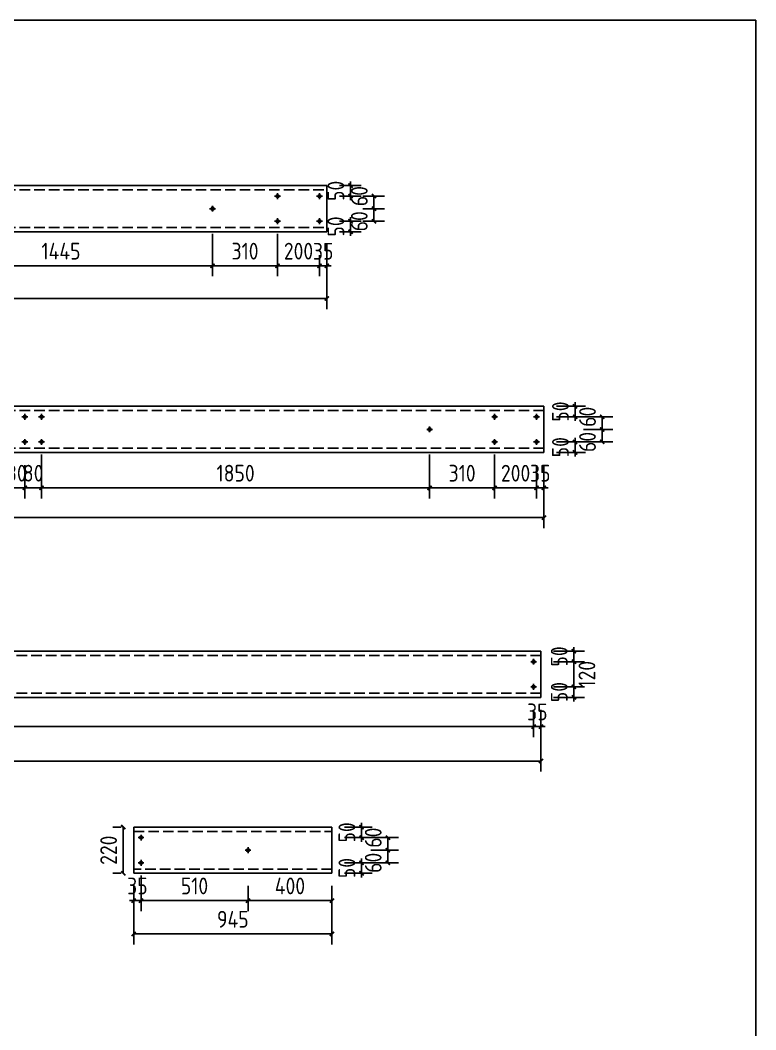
# Model space of a CAD drawing. Extents: x 810015 to 1451442, y -271755 to 145013.
# Drawn here: x 1124988 to 1142524, y 24854 to 48926 of the extents above; entities that cross this region are included whole.
import ezdxf

# ---------------------------------------------------------------- set-up
doc = ezdxf.new("R2010")
doc.units = 0
doc.header["$LTSCALE"] = 1000
doc.header["$MEASUREMENT"] = 0
doc.linetypes.add('DASH', pattern=[0.35, 0.25, -0.1])
doc.styles.get("Standard").update_dxf_attribs({"font": 'gbenor.shx', "bigfont": 'gbcbig.shx'})
doc.dimstyles.get("Standard").update_dxf_attribs({"dimscale": 100, "dimtxt": 2.5, "dimasz": 1, "dimexe": 2.5, "dimexo": 3, "dimgap": 1.5, "dimtad": 1, "dimdec": 0, "dimzin": 0, "dimdsep": 46, "dimtxsty": 'Standard', "dimblk": 'ARCHTICK', "dimcen": 0.09, "dimadec": 0, "dimazin": 0, "dimtfac": 1, "dimtdec": 0, "dimtix": 1, "dimtmove": 2, "dimatfit": 3, "dimfxl": 1, "dimtolj": 1, "dimtzin": 0, "dimarcsym": 0})

# ---------------------------------------------------------------- blocks, each defined once
blk = doc.blocks.new('_ArchTick')
at = {"color": 0, "linetype": 'ByBlock', "const_width": 0.4}
blk.add_lwpolyline([(-0.5, -0.5), (0.5, 0.5)], dxfattribs=at)
blk = doc.blocks.new('*D19')
at = {"color": 0, "lineweight": -2}
for p, q in [((1131123, 43322), (1131123, 42819)), ((1132123, 43322), (1132123, 42819)), ((1131123, 43069), (1132123, 43069))]:
    blk.add_line(p, q, dxfattribs=at)
at = {"layer": 'Defpoints', "color": 0}
for p in [(1131123, 43622), (1132123, 43622), (1132123, 43069)]:
    blk.add_point(p, dxfattribs=at)
at = {"color": 0, "lineweight": -2, "xscale": 100, "yscale": 100, "zscale": 100, "rotation": 180}
blk.add_blockref('_ArchTick', (1131123, 43069), dxfattribs=at)
at = {"color": 0, "lineweight": -2, "xscale": 100, "yscale": 100, "zscale": 100}
blk.add_blockref('_ArchTick', (1132123, 43069), dxfattribs=at)
at = {"color": 0, "insert": (1131623, 43419), "char_height": 400, "attachment_point": 5}
blk.add_mtext('\\A1;200', dxfattribs=at)
blk = doc.blocks.new('*D20')
at = {"color": 0, "lineweight": -2}
for p, q in [((1132123, 43322), (1132123, 42819)), ((1132298, 43322), (1132298, 42819)), ((1132123, 43069), (1132023, 43069)), ((1132123, 43069), (1132298, 43069)), ((1132298, 43069), (1132398, 43069))]:
    blk.add_line(p, q, dxfattribs=at)
at = {"layer": 'Defpoints', "color": 0}
for p in [(1132123, 43622), (1132298, 43622), (1132298, 43069)]:
    blk.add_point(p, dxfattribs=at)
at = {"color": 0, "lineweight": -2, "xscale": 100, "yscale": 100, "zscale": 100}
blk.add_blockref('_ArchTick', (1132123, 43069), dxfattribs=at)
at = {"color": 0, "lineweight": -2, "xscale": 100, "yscale": 100, "zscale": 100, "rotation": 180}
blk.add_blockref('_ArchTick', (1132298, 43069), dxfattribs=at)
at = {"color": 0, "insert": (1132211, 43416), "char_height": 400, "attachment_point": 5}
blk.add_mtext('\\A1;35', dxfattribs=at)
blk = doc.blocks.new('*D510')
at = {"color": 0, "lineweight": -2}
for p, q in [((1101523, 43582), (1101523, 42039)), ((1132298, 43582), (1132298, 42039)), ((1101523, 42289), (1132298, 42289))]:
    blk.add_line(p, q, dxfattribs=at)
at = {"layer": 'Defpoints', "color": 0}
for p in [(1101523, 43882), (1132298, 43882), (1132298, 42289)]:
    blk.add_point(p, dxfattribs=at)
at = {"color": 0, "lineweight": -2, "xscale": 100, "yscale": 100, "zscale": 100, "rotation": 180}
blk.add_blockref('_ArchTick', (1101523, 42289), dxfattribs=at)
at = {"color": 0, "lineweight": -2, "xscale": 100, "yscale": 100, "zscale": 100}
blk.add_blockref('_ArchTick', (1132298, 42289), dxfattribs=at)
at = {"color": 0, "insert": (1116911, 42639), "char_height": 400, "attachment_point": 5}
blk.add_mtext('\\A1;6155', dxfattribs=at)
blk = doc.blocks.new('*D25')
at = {"color": 0, "lineweight": -2}
for p, q in [((1124698, 38320), (1124698, 37525)), ((1125098, 38320), (1125098, 37525)), ((1124698, 37775), (1124598, 37775)), ((1124698, 37775), (1125098, 37775)), ((1125098, 37775), (1125198, 37775))]:
    blk.add_line(p, q, dxfattribs=at)
at = {"layer": 'Defpoints', "color": 0}
for p in [(1124698, 38620), (1125098, 38620), (1125098, 37775)]:
    blk.add_point(p, dxfattribs=at)
at = {"color": 0, "lineweight": -2, "xscale": 100, "yscale": 100, "zscale": 100}
blk.add_blockref('_ArchTick', (1124698, 37775), dxfattribs=at)
at = {"color": 0, "lineweight": -2, "xscale": 100, "yscale": 100, "zscale": 100, "rotation": 180}
blk.add_blockref('_ArchTick', (1125098, 37775), dxfattribs=at)
at = {"color": 0, "insert": (1124898, 38125), "char_height": 400, "attachment_point": 5}
blk.add_mtext('\\A1;80', dxfattribs=at)
blk = doc.blocks.new('*D26')
at = {"color": 0, "lineweight": -2}
for p, q in [((1125098, 38320), (1125098, 37525)), ((1125498, 38320), (1125498, 37525)), ((1125098, 37775), (1124998, 37775)), ((1125098, 37775), (1125498, 37775)), ((1125498, 37775), (1125598, 37775))]:
    blk.add_line(p, q, dxfattribs=at)
at = {"layer": 'Defpoints', "color": 0}
for p in [(1125098, 38620), (1125498, 38620), (1125498, 37775)]:
    blk.add_point(p, dxfattribs=at)
at = {"color": 0, "lineweight": -2, "xscale": 100, "yscale": 100, "zscale": 100}
blk.add_blockref('_ArchTick', (1125098, 37775), dxfattribs=at)
at = {"color": 0, "lineweight": -2, "xscale": 100, "yscale": 100, "zscale": 100, "rotation": 180}
blk.add_blockref('_ArchTick', (1125498, 37775), dxfattribs=at)
at = {"color": 0, "insert": (1125298, 38125), "char_height": 400, "attachment_point": 5}
blk.add_mtext('\\A1;80', dxfattribs=at)
blk = doc.blocks.new('*D27')
at = {"color": 0, "lineweight": -2}
for p, q in [((1136298, 38358), (1136298, 37525)), ((1137298, 38320), (1137298, 37525)), ((1136298, 37775), (1137298, 37775))]:
    blk.add_line(p, q, dxfattribs=at)
at = {"layer": 'Defpoints', "color": 0}
for p in [(1136298, 38658), (1137298, 38620), (1137298, 37775)]:
    blk.add_point(p, dxfattribs=at)
at = {"color": 0, "lineweight": -2, "xscale": 100, "yscale": 100, "zscale": 100, "rotation": 180}
blk.add_blockref('_ArchTick', (1136298, 37775), dxfattribs=at)
at = {"color": 0, "lineweight": -2, "xscale": 100, "yscale": 100, "zscale": 100}
blk.add_blockref('_ArchTick', (1137298, 37775), dxfattribs=at)
at = {"color": 0, "insert": (1136798, 38125), "char_height": 400, "attachment_point": 5}
blk.add_mtext('\\A1;200', dxfattribs=at)
blk = doc.blocks.new('*D512')
at = {"color": 0, "lineweight": -2}
for p, q in [((1137298, 38320), (1137298, 37525)), ((1137473, 38320), (1137473, 37525)), ((1137298, 37775), (1137198, 37775)), ((1137298, 37775), (1137473, 37775)), ((1137473, 37775), (1137573, 37775))]:
    blk.add_line(p, q, dxfattribs=at)
at = {"layer": 'Defpoints', "color": 0}
for p in [(1137298, 38620), (1137473, 38620), (1137473, 37775)]:
    blk.add_point(p, dxfattribs=at)
at = {"color": 0, "lineweight": -2, "xscale": 100, "yscale": 100, "zscale": 100}
blk.add_blockref('_ArchTick', (1137298, 37775), dxfattribs=at)
at = {"color": 0, "lineweight": -2, "xscale": 100, "yscale": 100, "zscale": 100, "rotation": 180}
blk.add_blockref('_ArchTick', (1137473, 37775), dxfattribs=at)
at = {"color": 0, "insert": (1137386, 38125), "char_height": 400, "attachment_point": 5}
blk.add_mtext('\\A1;35', dxfattribs=at)
blk = doc.blocks.new('*D28')
at = {"color": 0, "lineweight": -2}
for p, q in [((1101523, 38320), (1101523, 36815)), ((1137473, 38320), (1137473, 36815)), ((1101523, 37065), (1137473, 37065))]:
    blk.add_line(p, q, dxfattribs=at)
at = {"layer": 'Defpoints', "color": 0}
for p in [(1101523, 38620), (1137473, 38620), (1137473, 37065)]:
    blk.add_point(p, dxfattribs=at)
at = {"color": 0, "lineweight": -2, "xscale": 100, "yscale": 100, "zscale": 100, "rotation": 180}
blk.add_blockref('_ArchTick', (1101523, 37065), dxfattribs=at)
at = {"color": 0, "lineweight": -2, "xscale": 100, "yscale": 100, "zscale": 100}
blk.add_blockref('_ArchTick', (1137473, 37065), dxfattribs=at)
at = {"color": 0, "insert": (1119498, 37415), "char_height": 400, "attachment_point": 5}
blk.add_mtext('\\A1;7190', dxfattribs=at)
blk = doc.blocks.new('*D513')
at = {"color": 0, "lineweight": -2}
for p, q in [((1129573, 43832), (1129573, 42819)), ((1131123, 43832), (1131123, 42819)), ((1131123, 43069), (1129573, 43069))]:
    blk.add_line(p, q, dxfattribs=at)
at = {"layer": 'Defpoints', "color": 0}
for p in [(1129573, 44132), (1131123, 44132), (1129573, 43069)]:
    blk.add_point(p, dxfattribs=at)
at = {"color": 0, "lineweight": -2, "xscale": 100, "yscale": 100, "zscale": 100, "rotation": 180}
blk.add_blockref('_ArchTick', (1129573, 43069), dxfattribs=at)
at = {"color": 0, "lineweight": -2, "xscale": 100, "yscale": 100, "zscale": 100}
blk.add_blockref('_ArchTick', (1131123, 43069), dxfattribs=at)
at = {"color": 0, "insert": (1130348, 43419), "char_height": 400, "attachment_point": 5}
blk.add_mtext('\\A1;310', dxfattribs=at)
blk = doc.blocks.new('*D514')
at = {"color": 0, "lineweight": -2}
for p, q in [((1122348, 43832), (1122348, 42819)), ((1129573, 43832), (1129573, 42819)), ((1129573, 43069), (1122348, 43069))]:
    blk.add_line(p, q, dxfattribs=at)
at = {"layer": 'Defpoints', "color": 0}
for p in [(1122348, 44132), (1129573, 44132), (1122348, 43069)]:
    blk.add_point(p, dxfattribs=at)
at = {"color": 0, "lineweight": -2, "xscale": 100, "yscale": 100, "zscale": 100, "rotation": 180}
blk.add_blockref('_ArchTick', (1122348, 43069), dxfattribs=at)
at = {"color": 0, "lineweight": -2, "xscale": 100, "yscale": 100, "zscale": 100}
blk.add_blockref('_ArchTick', (1129573, 43069), dxfattribs=at)
at = {"color": 0, "insert": (1125961, 43419), "char_height": 400, "attachment_point": 5}
blk.add_mtext('\\A1;1445', dxfattribs=at)
blk = doc.blocks.new('*D515')
at = {"color": 0, "lineweight": -2}
for p, q in [((1134748, 38570), (1134748, 37525)), ((1136298, 38570), (1136298, 37525)), ((1136298, 37775), (1134748, 37775))]:
    blk.add_line(p, q, dxfattribs=at)
at = {"layer": 'Defpoints', "color": 0}
for p in [(1134748, 38870), (1136298, 38870), (1134748, 37775)]:
    blk.add_point(p, dxfattribs=at)
at = {"color": 0, "lineweight": -2, "xscale": 100, "yscale": 100, "zscale": 100, "rotation": 180}
blk.add_blockref('_ArchTick', (1134748, 37775), dxfattribs=at)
at = {"color": 0, "lineweight": -2, "xscale": 100, "yscale": 100, "zscale": 100}
blk.add_blockref('_ArchTick', (1136298, 37775), dxfattribs=at)
at = {"color": 0, "insert": (1135523, 38125), "char_height": 400, "attachment_point": 5}
blk.add_mtext('\\A1;310', dxfattribs=at)
blk = doc.blocks.new('*D516')
at = {"color": 0, "lineweight": -2}
for p, q in [((1125498, 38570), (1125498, 37525)), ((1134748, 38320), (1134748, 37525)), ((1134748, 37775), (1125498, 37775))]:
    blk.add_line(p, q, dxfattribs=at)
at = {"layer": 'Defpoints', "color": 0}
for p in [(1125498, 38870), (1134748, 38620), (1125498, 37775)]:
    blk.add_point(p, dxfattribs=at)
at = {"color": 0, "lineweight": -2, "xscale": 100, "yscale": 100, "zscale": 100, "rotation": 180}
blk.add_blockref('_ArchTick', (1125498, 37775), dxfattribs=at)
at = {"color": 0, "lineweight": -2, "xscale": 100, "yscale": 100, "zscale": 100}
blk.add_blockref('_ArchTick', (1134748, 37775), dxfattribs=at)
at = {"color": 0, "insert": (1130123, 38125), "char_height": 400, "attachment_point": 5}
blk.add_mtext('\\A1;1850', dxfattribs=at)
blk = doc.blocks.new('*D30')
at = {"color": 0, "lineweight": -2}
for p, q in [((1101628, 32481), (1101628, 31834)), ((1137228, 32481), (1137228, 31834)), ((1101628, 32084), (1137228, 32084))]:
    blk.add_line(p, q, dxfattribs=at)
at = {"layer": 'Defpoints', "color": 0}
for p in [(1101628, 32781), (1137228, 32781), (1137228, 32084)]:
    blk.add_point(p, dxfattribs=at)
at = {"color": 0, "lineweight": -2, "xscale": 100, "yscale": 100, "zscale": 100, "rotation": 180}
blk.add_blockref('_ArchTick', (1101628, 32084), dxfattribs=at)
at = {"color": 0, "lineweight": -2, "xscale": 100, "yscale": 100, "zscale": 100}
blk.add_blockref('_ArchTick', (1137228, 32084), dxfattribs=at)
at = {"color": 0, "insert": (1119428, 32434), "char_height": 400, "attachment_point": 5}
blk.add_mtext('\\A1;7120', dxfattribs=at)
blk = doc.blocks.new('*D519')
at = {"color": 0, "lineweight": -2}
for p, q in [((1137228, 32481), (1137228, 31834)), ((1137403, 32481), (1137403, 31834)), ((1137228, 32084), (1137128, 32084)), ((1137228, 32084), (1137403, 32084)), ((1137403, 32084), (1137503, 32084))]:
    blk.add_line(p, q, dxfattribs=at)
at = {"layer": 'Defpoints', "color": 0}
for p in [(1137228, 32781), (1137403, 32781), (1137403, 32084)]:
    blk.add_point(p, dxfattribs=at)
at = {"color": 0, "lineweight": -2, "xscale": 100, "yscale": 100, "zscale": 100}
blk.add_blockref('_ArchTick', (1137228, 32084), dxfattribs=at)
at = {"color": 0, "lineweight": -2, "xscale": 100, "yscale": 100, "zscale": 100, "rotation": 180}
blk.add_blockref('_ArchTick', (1137403, 32084), dxfattribs=at)
at = {"color": 0, "insert": (1137316, 32434), "char_height": 400, "attachment_point": 5}
blk.add_mtext('\\A1;35', dxfattribs=at)
blk = doc.blocks.new('*D520')
at = {"color": 0, "lineweight": -2}
for p, q in [((1101453, 32481), (1101453, 31012)), ((1137403, 32481), (1137403, 31012)), ((1101453, 31262), (1137403, 31262))]:
    blk.add_line(p, q, dxfattribs=at)
at = {"layer": 'Defpoints', "color": 0}
for p in [(1101453, 32781), (1137403, 32781), (1137403, 31262)]:
    blk.add_point(p, dxfattribs=at)
at = {"color": 0, "lineweight": -2, "xscale": 100, "yscale": 100, "zscale": 100, "rotation": 180}
blk.add_blockref('_ArchTick', (1101453, 31262), dxfattribs=at)
at = {"color": 0, "lineweight": -2, "xscale": 100, "yscale": 100, "zscale": 100}
blk.add_blockref('_ArchTick', (1137403, 31262), dxfattribs=at)
at = {"color": 0, "insert": (1119428, 31612), "char_height": 400, "attachment_point": 5}
blk.add_mtext('\\A1;7190', dxfattribs=at)
blk = doc.blocks.new('*D31')
at = {"color": 0, "lineweight": -2}
for p, q in [((1127694, 28286), (1127694, 26890)), ((1132419, 28286), (1132419, 26890)), ((1127694, 27140), (1132419, 27140))]:
    blk.add_line(p, q, dxfattribs=at)
at = {"layer": 'Defpoints', "color": 0}
for p in [(1127694, 28586), (1132419, 28586), (1132419, 27140)]:
    blk.add_point(p, dxfattribs=at)
at = {"color": 0, "lineweight": -2, "xscale": 100, "yscale": 100, "zscale": 100, "rotation": 180}
blk.add_blockref('_ArchTick', (1127694, 27140), dxfattribs=at)
at = {"color": 0, "lineweight": -2, "xscale": 100, "yscale": 100, "zscale": 100}
blk.add_blockref('_ArchTick', (1132419, 27140), dxfattribs=at)
at = {"color": 0, "insert": (1130057, 27490), "char_height": 400, "attachment_point": 5}
blk.add_mtext('\\A1;945', dxfattribs=at)
blk = doc.blocks.new('*D523')
at = {"color": 0, "lineweight": -2}
for p, q in [((1127869, 28536), (1127869, 27684)), ((1127694, 28286), (1127694, 27684)), ((1127694, 27934), (1127594, 27934)), ((1127694, 27934), (1127869, 27934)), ((1127869, 27934), (1127969, 27934))]:
    blk.add_line(p, q, dxfattribs=at)
at = {"layer": 'Defpoints', "color": 0}
for p in [(1127869, 28836), (1127694, 28586), (1127869, 27934)]:
    blk.add_point(p, dxfattribs=at)
at = {"color": 0, "lineweight": -2, "xscale": 100, "yscale": 100, "zscale": 100}
blk.add_blockref('_ArchTick', (1127694, 27934), dxfattribs=at)
at = {"color": 0, "lineweight": -2, "xscale": 100, "yscale": 100, "zscale": 100, "rotation": 180}
blk.add_blockref('_ArchTick', (1127869, 27934), dxfattribs=at)
at = {"color": 0, "insert": (1127782, 28284), "char_height": 400, "attachment_point": 5}
blk.add_mtext('\\A1;35', dxfattribs=at)
blk = doc.blocks.new('*D524')
at = {"color": 0, "lineweight": -2}
for p, q in [((1127869, 28536), (1127869, 27684)), ((1130419, 28286), (1130419, 27684)), ((1127869, 27934), (1130419, 27934))]:
    blk.add_line(p, q, dxfattribs=at)
at = {"layer": 'Defpoints', "color": 0}
for p in [(1127869, 28836), (1130419, 28586), (1130419, 27934)]:
    blk.add_point(p, dxfattribs=at)
at = {"color": 0, "lineweight": -2, "xscale": 100, "yscale": 100, "zscale": 100, "rotation": 180}
blk.add_blockref('_ArchTick', (1127869, 27934), dxfattribs=at)
at = {"color": 0, "lineweight": -2, "xscale": 100, "yscale": 100, "zscale": 100}
blk.add_blockref('_ArchTick', (1130419, 27934), dxfattribs=at)
at = {"color": 0, "insert": (1129144, 28284), "char_height": 400, "attachment_point": 5}
blk.add_mtext('\\A1;510', dxfattribs=at)
blk = doc.blocks.new('*D32')
at = {"color": 0, "lineweight": -2}
for p, q in [((1130419, 28286), (1130419, 27684)), ((1132419, 28286), (1132419, 27684)), ((1130419, 27934), (1132419, 27934))]:
    blk.add_line(p, q, dxfattribs=at)
at = {"layer": 'Defpoints', "color": 0}
for p in [(1130419, 28586), (1132419, 28586), (1132419, 27934)]:
    blk.add_point(p, dxfattribs=at)
at = {"color": 0, "lineweight": -2, "xscale": 100, "yscale": 100, "zscale": 100, "rotation": 180}
blk.add_blockref('_ArchTick', (1130419, 27934), dxfattribs=at)
at = {"color": 0, "lineweight": -2, "xscale": 100, "yscale": 100, "zscale": 100}
blk.add_blockref('_ArchTick', (1132419, 27934), dxfattribs=at)
at = {"color": 0, "insert": (1131419, 28284), "char_height": 400, "attachment_point": 5}
blk.add_mtext('\\A1;400', dxfattribs=at)
blk = doc.blocks.new('*D544')
at = {"color": 0, "lineweight": -2}
for p, q in [((1127394, 29686), (1127196, 29686)), ((1127446, 28586), (1127446, 29686)), ((1127394, 28586), (1127196, 28586))]:
    blk.add_line(p, q, dxfattribs=at)
at = {"layer": 'Defpoints', "color": 0}
for p in [(1127446, 29686), (1127694, 29686), (1127694, 28586)]:
    blk.add_point(p, dxfattribs=at)
at = {"color": 0, "lineweight": -2, "xscale": 100, "yscale": 100, "zscale": 100}
for p, rotation in [((1127446, 29686), 90), ((1127446, 28586), 270)]:
    blk.add_blockref('_ArchTick', p, dxfattribs=dict(at, rotation=rotation))
at = {"color": 0, "insert": (1127096, 29136), "char_height": 400, "attachment_point": 5, "rotation": 90}
blk.add_mtext('\\A1;220', dxfattribs=at)
blk = doc.blocks.new('*D63')
at = {"color": 0, "lineweight": -2}
for p, q in [((1132598, 44132), (1133114, 44132)), ((1132864, 44132), (1132864, 44232)), ((1132864, 43882), (1132864, 44132)), ((1132598, 43882), (1133114, 43882)), ((1132864, 43882), (1132864, 43782))]:
    blk.add_line(p, q, dxfattribs=at)
at = {"layer": 'Defpoints', "color": 0}
for p in [(1132298, 44132), (1132864, 44132), (1132298, 43882)]:
    blk.add_point(p, dxfattribs=at)
at = {"color": 0, "lineweight": -2, "xscale": 100, "yscale": 100, "zscale": 100}
for p, rotation in [((1132864, 44132), 270), ((1132864, 43882), 90)]:
    blk.add_blockref('_ArchTick', p, dxfattribs=dict(at, rotation=rotation))
at = {"color": 0, "insert": (1132514, 44007), "char_height": 400, "attachment_point": 5, "rotation": 90}
blk.add_mtext('\\A1;50', dxfattribs=at)
blk = doc.blocks.new('*D64')
at = {"color": 0, "lineweight": -2}
for p, q in [((1133156, 44432), (1133672, 44432)), ((1133422, 44132), (1133422, 44432)), ((1133156, 44132), (1133672, 44132))]:
    blk.add_line(p, q, dxfattribs=at)
at = {"layer": 'Defpoints', "color": 0}
for p in [(1132856, 44432), (1133422, 44432), (1132856, 44132)]:
    blk.add_point(p, dxfattribs=at)
at = {"color": 0, "lineweight": -2, "xscale": 100, "yscale": 100, "zscale": 100}
for p, rotation in [((1133422, 44432), 90), ((1133422, 44132), 270)]:
    blk.add_blockref('_ArchTick', p, dxfattribs=dict(at, rotation=rotation))
at = {"color": 0, "insert": (1133072, 44132), "char_height": 400, "attachment_point": 5, "rotation": 90}
blk.add_mtext('\\A1;60', dxfattribs=at)
blk = doc.blocks.new('*D65')
at = {"color": 0, "lineweight": -2}
for p, q in [((1133156, 44732), (1133672, 44732)), ((1133422, 44432), (1133422, 44732)), ((1133156, 44432), (1133672, 44432))]:
    blk.add_line(p, q, dxfattribs=at)
at = {"layer": 'Defpoints', "color": 0}
for p in [(1132856, 44732), (1133422, 44732), (1132856, 44432)]:
    blk.add_point(p, dxfattribs=at)
at = {"color": 0, "lineweight": -2, "xscale": 100, "yscale": 100, "zscale": 100}
for p, rotation in [((1133422, 44732), 90), ((1133422, 44432), 270)]:
    blk.add_blockref('_ArchTick', p, dxfattribs=dict(at, rotation=rotation))
at = {"color": 0, "insert": (1133072, 44732), "char_height": 400, "attachment_point": 5, "rotation": 90}
blk.add_mtext('\\A1;60', dxfattribs=at)
blk = doc.blocks.new('*D548')
at = {"color": 0, "lineweight": -2}
for p, q in [((1132864, 44982), (1132864, 45082)), ((1132598, 44982), (1133114, 44982)), ((1132864, 44732), (1132864, 44982)), ((1132598, 44732), (1133114, 44732)), ((1132864, 44732), (1132864, 44632))]:
    blk.add_line(p, q, dxfattribs=at)
at = {"layer": 'Defpoints', "color": 0}
for p in [(1132298, 44982), (1132864, 44982), (1132298, 44732)]:
    blk.add_point(p, dxfattribs=at)
at = {"color": 0, "lineweight": -2, "xscale": 100, "yscale": 100, "zscale": 100}
for p, rotation in [((1132864, 44982), 270), ((1132864, 44732), 90)]:
    blk.add_blockref('_ArchTick', p, dxfattribs=dict(at, rotation=rotation))
at = {"color": 0, "insert": (1132514, 44857), "char_height": 400, "attachment_point": 5, "rotation": 90}
blk.add_mtext('\\A1;50', dxfattribs=at)
blk = doc.blocks.new('*D66')
at = {"color": 0, "lineweight": -2}
for p, q in [((1137773, 38870), (1138466, 38870)), ((1138216, 38870), (1138216, 38970)), ((1138216, 38620), (1138216, 38870)), ((1137773, 38620), (1138466, 38620)), ((1138216, 38620), (1138216, 38520))]:
    blk.add_line(p, q, dxfattribs=at)
at = {"layer": 'Defpoints', "color": 0}
for p in [(1137473, 38870), (1138216, 38870), (1137473, 38620)]:
    blk.add_point(p, dxfattribs=at)
at = {"color": 0, "lineweight": -2, "xscale": 100, "yscale": 100, "zscale": 100}
for p, rotation in [((1138216, 38870), 270), ((1138216, 38620), 90)]:
    blk.add_blockref('_ArchTick', p, dxfattribs=dict(at, rotation=rotation))
at = {"color": 0, "insert": (1137866, 38745), "char_height": 400, "attachment_point": 5, "rotation": 90}
blk.add_mtext('\\A1;50', dxfattribs=at)
blk = doc.blocks.new('*D67')
at = {"color": 0, "lineweight": -2}
for p, q in [((1138420, 39170), (1139112, 39170)), ((1138862, 38870), (1138862, 39170)), ((1138420, 38870), (1139112, 38870))]:
    blk.add_line(p, q, dxfattribs=at)
at = {"layer": 'Defpoints', "color": 0}
for p in [(1138120, 39170), (1138862, 39170), (1138120, 38870)]:
    blk.add_point(p, dxfattribs=at)
at = {"color": 0, "lineweight": -2, "xscale": 100, "yscale": 100, "zscale": 100}
for p, rotation in [((1138862, 39170), 90), ((1138862, 38870), 270)]:
    blk.add_blockref('_ArchTick', p, dxfattribs=dict(at, rotation=rotation))
at = {"color": 0, "insert": (1138512, 38870), "char_height": 400, "attachment_point": 5, "rotation": 90}
blk.add_mtext('\\A1;60', dxfattribs=at)
blk = doc.blocks.new('*D68')
at = {"color": 0, "lineweight": -2}
for p, q in [((1138420, 39470), (1139112, 39470)), ((1138862, 39170), (1138862, 39470)), ((1138420, 39170), (1139112, 39170))]:
    blk.add_line(p, q, dxfattribs=at)
at = {"layer": 'Defpoints', "color": 0}
for p in [(1138120, 39470), (1138862, 39470), (1138120, 39170)]:
    blk.add_point(p, dxfattribs=at)
at = {"color": 0, "lineweight": -2, "xscale": 100, "yscale": 100, "zscale": 100}
for p, rotation in [((1138862, 39470), 90), ((1138862, 39170), 270)]:
    blk.add_blockref('_ArchTick', p, dxfattribs=dict(at, rotation=rotation))
at = {"color": 0, "insert": (1138512, 39470), "char_height": 400, "attachment_point": 5, "rotation": 90}
blk.add_mtext('\\A1;60', dxfattribs=at)
blk = doc.blocks.new('*D549')
at = {"color": 0, "lineweight": -2}
for p, q in [((1137773, 39720), (1138466, 39720)), ((1138216, 39720), (1138216, 39820)), ((1138216, 39470), (1138216, 39720)), ((1137773, 39470), (1138466, 39470)), ((1138216, 39470), (1138216, 39370))]:
    blk.add_line(p, q, dxfattribs=at)
at = {"layer": 'Defpoints', "color": 0}
for p in [(1137473, 39720), (1138216, 39720), (1137473, 39470)]:
    blk.add_point(p, dxfattribs=at)
at = {"color": 0, "lineweight": -2, "xscale": 100, "yscale": 100, "zscale": 100}
for p, rotation in [((1138216, 39720), 270), ((1138216, 39470), 90)]:
    blk.add_blockref('_ArchTick', p, dxfattribs=dict(at, rotation=rotation))
at = {"color": 0, "insert": (1137866, 39595), "char_height": 400, "attachment_point": 5, "rotation": 90}
blk.add_mtext('\\A1;50', dxfattribs=at)
blk = doc.blocks.new('*D69')
at = {"color": 0, "lineweight": -2}
for p, q in [((1137703, 33031), (1138438, 33031)), ((1138188, 33031), (1138188, 33131)), ((1138188, 32781), (1138188, 33031)), ((1137703, 32781), (1138438, 32781)), ((1138188, 32781), (1138188, 32681))]:
    blk.add_line(p, q, dxfattribs=at)
at = {"layer": 'Defpoints', "color": 0}
for p in [(1137403, 33031), (1138188, 33031), (1137403, 32781)]:
    blk.add_point(p, dxfattribs=at)
at = {"color": 0, "lineweight": -2, "xscale": 100, "yscale": 100, "zscale": 100}
for p, rotation in [((1138188, 33031), 270), ((1138188, 32781), 90)]:
    blk.add_blockref('_ArchTick', p, dxfattribs=dict(at, rotation=rotation))
at = {"color": 0, "insert": (1137838, 32906), "char_height": 400, "attachment_point": 5, "rotation": 90}
blk.add_mtext('\\A1;50', dxfattribs=at)
blk = doc.blocks.new('*D70')
at = {"color": 0, "lineweight": -2}
for p, q in [((1137703, 33631), (1138438, 33631)), ((1138188, 33031), (1138188, 33631)), ((1137703, 33031), (1138438, 33031))]:
    blk.add_line(p, q, dxfattribs=at)
at = {"layer": 'Defpoints', "color": 0}
for p in [(1137403, 33631), (1138188, 33631), (1137403, 33031)]:
    blk.add_point(p, dxfattribs=at)
at = {"color": 0, "lineweight": -2, "xscale": 100, "yscale": 100, "zscale": 100}
for p, rotation in [((1138188, 33631), 90), ((1138188, 33031), 270)]:
    blk.add_blockref('_ArchTick', p, dxfattribs=dict(at, rotation=rotation))
at = {"color": 0, "insert": (1138498, 33331), "char_height": 400, "attachment_point": 5, "rotation": 90}
blk.add_mtext('\\A1;120', dxfattribs=at)
blk = doc.blocks.new('*D550')
at = {"color": 0, "lineweight": -2}
for p, q in [((1138188, 33881), (1138188, 33981)), ((1137703, 33881), (1138438, 33881)), ((1138188, 33631), (1138188, 33881)), ((1137703, 33631), (1138438, 33631)), ((1138188, 33631), (1138188, 33531))]:
    blk.add_line(p, q, dxfattribs=at)
at = {"layer": 'Defpoints', "color": 0}
for p in [(1137403, 33881), (1138188, 33881), (1137403, 33631)]:
    blk.add_point(p, dxfattribs=at)
at = {"color": 0, "lineweight": -2, "xscale": 100, "yscale": 100, "zscale": 100}
for p, rotation in [((1138188, 33881), 270), ((1138188, 33631), 90)]:
    blk.add_blockref('_ArchTick', p, dxfattribs=dict(at, rotation=rotation))
at = {"color": 0, "insert": (1137838, 33756), "char_height": 400, "attachment_point": 5, "rotation": 90}
blk.add_mtext('\\A1;50', dxfattribs=at)
blk = doc.blocks.new('*D71')
at = {"color": 0, "lineweight": -2}
for p, q in [((1133126, 28836), (1133126, 28936)), ((1132719, 28836), (1133376, 28836)), ((1133126, 28586), (1133126, 28836)), ((1132719, 28586), (1133376, 28586)), ((1133126, 28586), (1133126, 28486))]:
    blk.add_line(p, q, dxfattribs=at)
at = {"layer": 'Defpoints', "color": 0}
for p in [(1132419, 28836), (1133126, 28836), (1132419, 28586)]:
    blk.add_point(p, dxfattribs=at)
at = {"color": 0, "lineweight": -2, "xscale": 100, "yscale": 100, "zscale": 100}
for p, rotation in [((1133126, 28836), 270), ((1133126, 28586), 90)]:
    blk.add_blockref('_ArchTick', p, dxfattribs=dict(at, rotation=rotation))
at = {"color": 0, "insert": (1132776, 28711), "char_height": 400, "attachment_point": 5, "rotation": 90}
blk.add_mtext('\\A1;50', dxfattribs=at)
blk = doc.blocks.new('*D72')
at = {"color": 0, "lineweight": -2}
for p, q in [((1133347, 29136), (1134004, 29136)), ((1133754, 28836), (1133754, 29136)), ((1133347, 28836), (1134004, 28836))]:
    blk.add_line(p, q, dxfattribs=at)
at = {"layer": 'Defpoints', "color": 0}
for p in [(1133047, 29136), (1133754, 29136), (1133047, 28836)]:
    blk.add_point(p, dxfattribs=at)
at = {"color": 0, "lineweight": -2, "xscale": 100, "yscale": 100, "zscale": 100}
for p, rotation in [((1133754, 29136), 90), ((1133754, 28836), 270)]:
    blk.add_blockref('_ArchTick', p, dxfattribs=dict(at, rotation=rotation))
at = {"color": 0, "insert": (1133404, 28836), "char_height": 400, "attachment_point": 5, "rotation": 90}
blk.add_mtext('\\A1;60', dxfattribs=at)
blk = doc.blocks.new('*D73')
at = {"color": 0, "lineweight": -2}
for p, q in [((1133347, 29436), (1134004, 29436)), ((1133754, 29136), (1133754, 29436)), ((1133347, 29136), (1134004, 29136))]:
    blk.add_line(p, q, dxfattribs=at)
at = {"layer": 'Defpoints', "color": 0}
for p in [(1133047, 29436), (1133754, 29436), (1133047, 29136)]:
    blk.add_point(p, dxfattribs=at)
at = {"color": 0, "lineweight": -2, "xscale": 100, "yscale": 100, "zscale": 100}
for p, rotation in [((1133754, 29436), 90), ((1133754, 29136), 270)]:
    blk.add_blockref('_ArchTick', p, dxfattribs=dict(at, rotation=rotation))
at = {"color": 0, "insert": (1133404, 29436), "char_height": 400, "attachment_point": 5, "rotation": 90}
blk.add_mtext('\\A1;60', dxfattribs=at)
blk = doc.blocks.new('*D551')
at = {"color": 0, "lineweight": -2}
for p, q in [((1132719, 29686), (1133376, 29686)), ((1133126, 29686), (1133126, 29786)), ((1133126, 29436), (1133126, 29686)), ((1132719, 29436), (1133376, 29436)), ((1133126, 29436), (1133126, 29336))]:
    blk.add_line(p, q, dxfattribs=at)
at = {"layer": 'Defpoints', "color": 0}
for p in [(1132419, 29686), (1133126, 29686), (1132419, 29436)]:
    blk.add_point(p, dxfattribs=at)
at = {"color": 0, "lineweight": -2, "xscale": 100, "yscale": 100, "zscale": 100}
for p, rotation in [((1133126, 29686), 270), ((1133126, 29436), 90)]:
    blk.add_blockref('_ArchTick', p, dxfattribs=dict(at, rotation=rotation))
at = {"color": 0, "insert": (1132776, 29561), "char_height": 400, "attachment_point": 5, "rotation": 90}
blk.add_mtext('\\A1;50', dxfattribs=at)

msp = doc.modelspace()

# ---------------------------------------------------------------- linework, layer by layer
for p, q in [((1101523.4, 44981.8), (1132298.4, 44981.8)), ((1132298.4, 44981.8), (1132298.4, 43881.8)), ((1101523.4, 43881.8), (1132298.4, 43881.8)), ((1101523.4, 39720.1), (1137473.4, 39720.1)), ((1137473.4, 39720.1), (1137473.4, 38620.1)), ((1137473.4, 38620.1), (1101523.4, 38620.1)), ((1101453.4, 33880.9), (1137403.4, 33880.9)), ((1137403.4, 33880.9), (1137403.4, 32780.9)), ((1137403.4, 32780.9), (1101453.4, 32780.9)), ((1127694.3, 29686.1), (1132419.3, 29686.1)), ((1127694.3, 28586.1), (1127694.3, 29686.1)), ((1132419.3, 29686.1), (1132419.3, 28586.1)), ((1132419.3, 28586.1), (1127694.3, 28586.1))]:
    msp.add_line(p, q)
at = {"linetype": 'DASH'}
for p, q in [((1101523.4, 44881.8), (1132298.4, 44881.8)), ((1101523.4, 43981.8), (1132298.4, 43981.8)), ((1101523.4, 39620.1), (1137473.4, 39620.1)), ((1137473.4, 38720.1), (1101523.4, 38720.1)), ((1101453.4, 33780.9), (1137403.4, 33780.9)), ((1137403.4, 32880.9), (1101453.4, 32880.9)), ((1127694.3, 29586.1), (1132419.3, 29586.1)), ((1132419.3, 28686.1), (1127694.3, 28686.1))]:
    msp.add_line(p, q, dxfattribs=at)
at = {"color": 2}
for p, q in [((1131123.4, 44731.8), (1131123.4, 44801.8)), ((1132123.4, 44731.8), (1132123.4, 44801.8)), ((1131123.4, 44731.8), (1131053.4, 44731.8)), ((1131123.4, 44731.8), (1131193.4, 44731.8)), ((1131123.4, 44731.8), (1131123.4, 44661.8)), ((1132123.4, 44731.8), (1132053.4, 44731.8)), ((1132123.4, 44731.8), (1132193.4, 44731.8)), ((1132123.4, 44731.8), (1132123.4, 44661.8)), ((1129573.4, 44431.8), (1129503.4, 44431.8)), ((1129573.4, 44431.8), (1129573.4, 44501.8)), ((1129573.4, 44431.8), (1129643.4, 44431.8)), ((1129573.4, 44431.8), (1129573.4, 44361.8)), ((1131123.4, 44131.8), (1131053.4, 44131.8)), ((1131123.4, 44131.8), (1131123.4, 44201.8)), ((1131123.4, 44131.8), (1131193.4, 44131.8)), ((1131123.4, 44131.8), (1131123.4, 44061.8)), ((1132123.4, 44131.8), (1132053.4, 44131.8)), ((1132123.4, 44131.8), (1132123.4, 44201.8)), ((1132123.4, 44131.8), (1132193.4, 44131.8)), ((1132123.4, 44131.8), (1132123.4, 44061.8)), ((1125098.4, 39470.1), (1125098.4, 39540.1)), ((1125498.4, 39470.1), (1125498.4, 39540.1)), ((1136298.4, 39470.1), (1136298.4, 39540.1)), ((1137298.4, 39470.1), (1137298.4, 39540.1)), ((1125098.4, 39470.1), (1125028.4, 39470.1)), ((1125098.4, 39470.1), (1125168.4, 39470.1)), ((1125098.4, 39470.1), (1125098.4, 39400.1)), ((1125498.4, 39470.1), (1125428.4, 39470.1)), ((1125498.4, 39470.1), (1125568.4, 39470.1)), ((1125498.4, 39470.1), (1125498.4, 39400.1)), ((1134748.4, 39170.1), (1134748.4, 39240.1)), ((1136298.4, 39470.1), (1136228.4, 39470.1)), ((1136298.4, 39470.1), (1136368.4, 39470.1)), ((1136298.4, 39470.1), (1136298.4, 39400.1)), ((1137298.4, 39470.1), (1137228.4, 39470.1)), ((1137298.4, 39470.1), (1137368.4, 39470.1)), ((1137298.4, 39470.1), (1137298.4, 39400.1)), ((1134748.4, 39170.1), (1134678.4, 39170.1)), ((1134748.4, 39170.1), (1134818.4, 39170.1)), ((1134748.4, 39170.1), (1134748.4, 39100.1)), ((1125098.4, 38870.1), (1125028.4, 38870.1)), ((1125098.4, 38870.1), (1125098.4, 38940.1)), ((1125098.4, 38870.1), (1125168.4, 38870.1)), ((1125098.4, 38870.1), (1125098.4, 38800.1)), ((1125498.4, 38870.1), (1125428.4, 38870.1)), ((1125498.4, 38870.1), (1125498.4, 38940.1)), ((1125498.4, 38870.1), (1125568.4, 38870.1)), ((1125498.4, 38870.1), (1125498.4, 38800.1)), ((1136298.4, 38870.1), (1136228.4, 38870.1)), ((1136298.4, 38870.1), (1136298.4, 38940.1)), ((1136298.4, 38870.1), (1136368.4, 38870.1)), ((1136298.4, 38870.1), (1136298.4, 38800.1)), ((1137298.4, 38870.1), (1137228.4, 38870.1)), ((1137298.4, 38870.1), (1137298.4, 38940.1)), ((1137298.4, 38870.1), (1137368.4, 38870.1)), ((1137298.4, 38870.1), (1137298.4, 38800.1)), ((1137228.4, 33630.9), (1137228.4, 33700.9)), ((1137228.4, 33630.9), (1137158.4, 33630.9)), ((1137228.4, 33630.9), (1137298.4, 33630.9)), ((1137228.4, 33630.9), (1137228.4, 33560.9)), ((1137228.4, 33030.9), (1137158.4, 33030.9)), ((1137228.4, 33030.9), (1137228.4, 33100.9)), ((1137228.4, 33030.9), (1137298.4, 33030.9)), ((1137228.4, 33030.9), (1137228.4, 32960.9)), ((1127869.3, 29436.1), (1127799.3, 29436.1)), ((1127869.3, 29436.1), (1127869.3, 29506.1)), ((1127869.3, 29436.1), (1127939.3, 29436.1)), ((1127869.3, 29436.1), (1127869.3, 29366.1)), ((1130419.3, 29136.1), (1130349.3, 29136.1)), ((1130419.3, 29136.1), (1130419.3, 29206.1)), ((1130419.3, 29136.1), (1130489.3, 29136.1)), ((1130419.3, 29136.1), (1130419.3, 29066.1)), ((1127869.3, 28836.1), (1127869.3, 28906.1)), ((1127869.3, 28836.1), (1127799.3, 28836.1)), ((1127869.3, 28836.1), (1127939.3, 28836.1)), ((1127869.3, 28836.1), (1127869.3, 28766.1))]:
    msp.add_line(p, q, dxfattribs=at)
msp.add_lwpolyline([(1097974.1, 48925.9), (1142524.1, 48925.9), (1142524.1, 17425.9), (1097974.1, 17425.9)], close=True)
for centre in [(1131123.4, 44731.8), (1132123.4, 44731.8), (1129573.4, 44431.8), (1131123.4, 44131.8), (1132123.4, 44131.8), (1125098.4, 39470.1), (1125498.4, 39470.1), (1136298.4, 39470.1), (1137298.4, 39470.1), (1134748.4, 39170.1), (1125098.4, 38870.1), (1125498.4, 38870.1), (1136298.4, 38870.1), (1137298.4, 38870.1), (1137228.4, 33630.9), (1137228.4, 33030.9), (1127869.3, 29436.1), (1130419.3, 29136.1), (1127869.3, 28836.1)]:
    msp.add_circle(centre, 35)

# ---------------------------------------------------------------- dimensions: what is measured, and where the dimension line sits
at = {"color": 3}
for base, p1, p2, picture, middle in [((1132864.5, 44981.8), (1132298.4, 44731.8), (1132298.4, 44981.8), '*D548', (1132514.5, 44856.8)), ((1132864.5, 44131.8), (1132298.4, 43881.8), (1132298.4, 44131.8), '*D63', (1132514.5, 44006.8)), ((1138215.6, 39720.1), (1137473.4, 39470.1), (1137473.4, 39720.1), '*D549', (1137865.6, 39595.1)), ((1138215.6, 38870.1), (1137473.4, 38620.1), (1137473.4, 38870.1), '*D66', (1137865.6, 38745.1)), ((1138188.5, 33880.9), (1137403.4, 33630.9), (1137403.4, 33880.9), '*D550', (1137838.5, 33755.9)), ((1138188.5, 33030.9), (1137403.4, 32780.9), (1137403.4, 33030.9), '*D69', (1137838.5, 32905.9)), ((1133125.6, 29686.1), (1132419.3, 29436.1), (1132419.3, 29686.1), '*D551', (1132775.6, 29561.1)), ((1127446.4, 29686.1), (1127694.3, 28586.1), (1127694.3, 29686.1), '*D544', (1127096.4, 29136.1)), ((1133125.6, 28836.1), (1132419.3, 28586.1), (1132419.3, 28836.1), '*D71', (1132775.6, 28711.1))]:
    dim = msp.add_linear_dim(base=base, p1=p1, p2=p2, angle=90, dimstyle='Standard', override={"dimtxt": 4, "dimlfac": 0.2}, dxfattribs=at)
    dim.commit()
    dim.dimension.update_dxf_attribs({"geometry": picture, "text_midpoint": middle})
for base, p1, p2, picture, middle in [((1133422.5, 44731.8), (1132856.5, 44431.8), (1132856.5, 44731.8), '*D65', (1133072.5, 44731.8)), ((1133422.5, 44431.8), (1132856.5, 44131.8), (1132856.5, 44431.8), '*D64', (1133072.5, 44131.8)), ((1138861.7, 39470.1), (1138119.5, 39170.1), (1138119.5, 39470.1), '*D68', (1138511.7, 39470.1)), ((1138861.7, 39170.1), (1138119.5, 38870.1), (1138119.5, 39170.1), '*D67', (1138511.7, 38870.1)), ((1138188.5, 33630.9), (1137403.4, 33030.9), (1137403.4, 33630.9), '*D70', (1138497.8, 33330.9)), ((1133753.7, 29436.1), (1133047.5, 29136.1), (1133047.5, 29436.1), '*D73', (1133403.7, 29436.1)), ((1133753.7, 29136.1), (1133047.5, 28836.1), (1133047.5, 29136.1), '*D72', (1133403.7, 28836.1))]:
    dim = msp.add_linear_dim(base=base, p1=p1, p2=p2, angle=90, dimstyle='Standard', override={"dimtxt": 4, "dimlfac": 0.2}, dxfattribs=at)
    dim.commit()
    dim.dimension.update_dxf_attribs({"geometry": picture, "text_midpoint": middle, "dimtype": 160})
for base, p1, p2, picture, middle in [((1122348.4, 43069.4), (1129573.4, 44131.8), (1122348.4, 44131.8), '*D514', (1125960.9, 43419.4)), ((1129573.4, 43069.4), (1131123.4, 44131.8), (1129573.4, 44131.8), '*D513', (1130348.4, 43419.4)), ((1132298.4, 42289.4), (1101523.4, 43881.8), (1132298.4, 43881.8), '*D510', (1116910.9, 42639.4)), ((1132123.4, 43069.4), (1131123.4, 43622.4), (1132123.4, 43622.4), '*D19', (1131623.4, 43419.4)), ((1125498.4, 37775.3), (1134748.4, 38620.1), (1125498.4, 38870.1), '*D516', (1130123.4, 38125.3)), ((1134748.4, 37775.3), (1136298.4, 38870.1), (1134748.4, 38870.1), '*D515', (1135523.4, 38125.3)), ((1137473.4, 37064.8), (1101523.4, 38620.1), (1137473.4, 38620.1), '*D28', (1119498.4, 37414.8)), ((1125098.4, 37775.3), (1124698.4, 38620.1), (1125098.4, 38620.1), '*D25', (1124898.4, 38125.3)), ((1125498.4, 37775.3), (1125098.4, 38620.1), (1125498.4, 38620.1), '*D26', (1125298.4, 38125.3)), ((1137298.4, 37775.3), (1136298.4, 38657.9), (1137298.4, 38620.1), '*D27', (1136798.4, 38125.3)), ((1137473.4, 37775.3), (1137298.4, 38620.1), (1137473.4, 38620.1), '*D512', (1137385.9, 38125.3)), ((1137403.4, 31262.4), (1101453.4, 32780.9), (1137403.4, 32780.9), '*D520', (1119428.4, 31612.4)), ((1137228.4, 32083.6), (1101628.4, 32780.9), (1137228.4, 32780.9), '*D30', (1119428.4, 32433.6)), ((1137403.4, 32083.6), (1137228.4, 32780.9), (1137403.4, 32780.9), '*D519', (1137315.9, 32433.6)), ((1127869.3, 27934.1), (1127694.3, 28586.1), (1127869.3, 28836.1), '*D523', (1127781.8, 28284.1)), ((1130419.3, 27934.1), (1127869.3, 28836.1), (1130419.3, 28586.1), '*D524', (1129144.3, 28284.1)), ((1132419.3, 27139.9), (1127694.3, 28586.1), (1132419.3, 28586.1), '*D31', (1130056.8, 27489.9)), ((1132419.3, 27934.1), (1130419.3, 28586.1), (1132419.3, 28586.1), '*D32', (1131419.3, 28284.1))]:
    dim = msp.add_linear_dim(base=base, p1=p1, p2=p2, dimstyle='Standard', override={"dimtxt": 4, "dimlfac": 0.2}, dxfattribs=at)
    dim.commit()
    dim.dimension.update_dxf_attribs({"geometry": picture, "text_midpoint": middle})
dim = msp.add_linear_dim(base=(1132298.4, 43069.4), p1=(1132123.4, 43622.4), p2=(1132298.4, 43622.4), dimstyle='Standard', override={"dimtxt": 4, "dimlfac": 0.2}, dxfattribs=at)
dim.commit()
dim.dimension.update_dxf_attribs({"geometry": '*D20', "text_midpoint": (1132210.9, 43416), "dimtype": 160})

doc.saveas('drawing.dxf')
